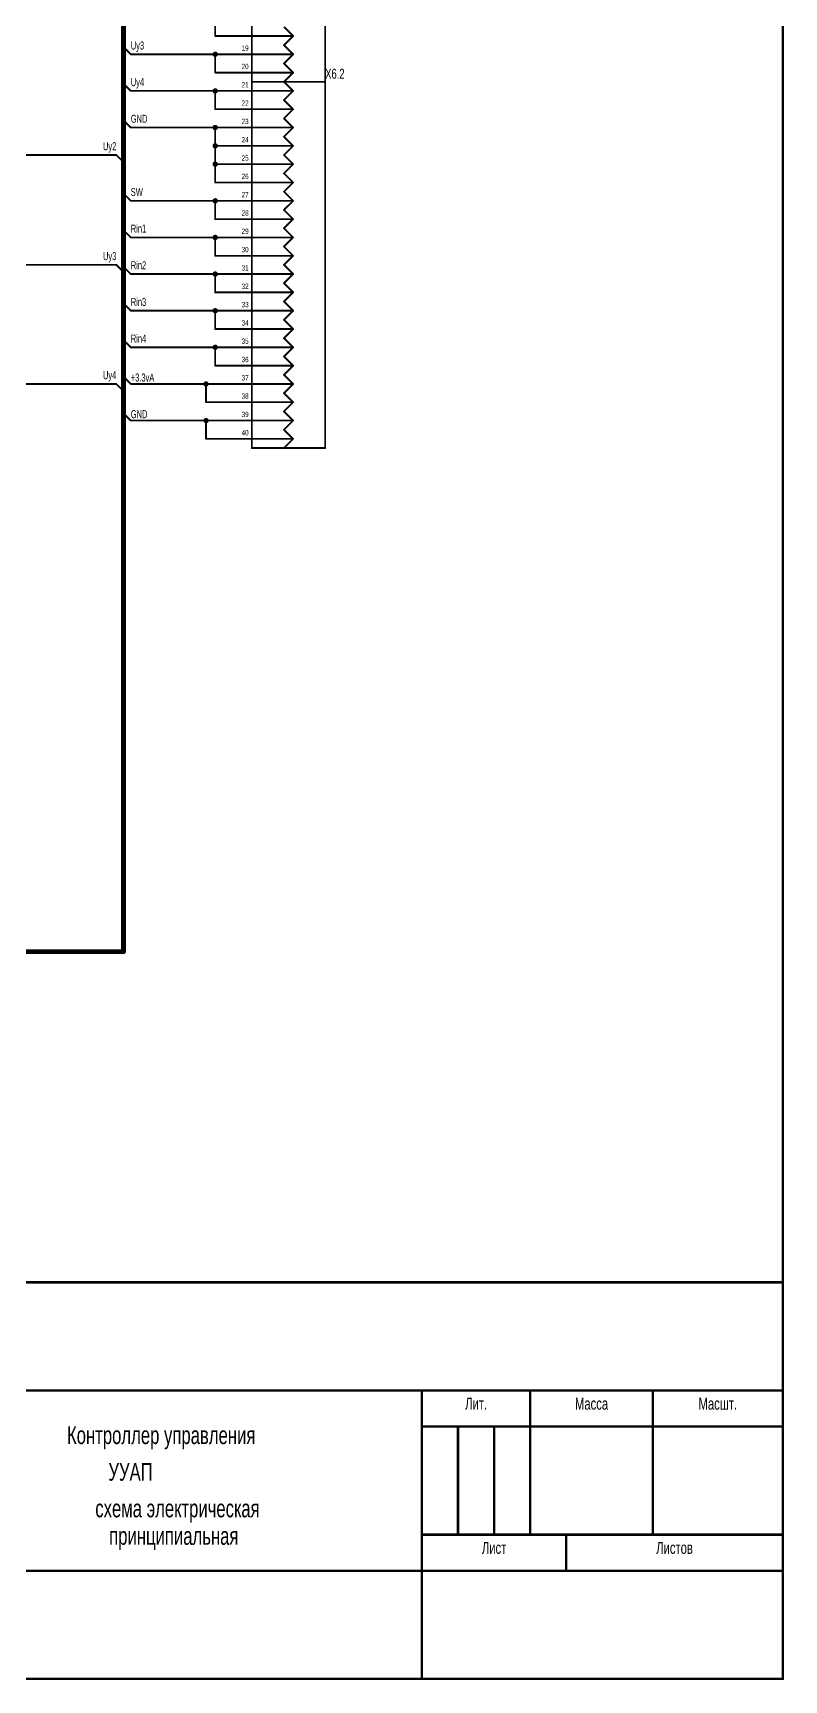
# Model space of a CAD drawing. Extents: x -4.5 to 18.4, y -0.7 to 15.5.
# Drawn here: x 14.31 to 18.4, y -0.7 to 8.3 of the extents above; entities that cross this region are included whole.
import ezdxf
from ezdxf.enums import TextEntityAlignment as Align

# ---------------------------------------------------------------- set-up
doc = ezdxf.new("R2010")
doc.units = 0
doc.header["$MEASUREMENT"] = 0
for name, color, linetype in [('Bus', 180, 'Continuous'), ('Element', 253, 'Continuous'), ('Net', 50, 'Continuous'), ('Pin', 50, 'Continuous'), ('Shapes', 252, 'Continuous'), ('Titles', 253, 'Continuous')]:
    doc.layers.add(name, color=color, linetype=linetype)

msp = doc.modelspace()

# ---------------------------------------------------------------- linework, layer by layer
at = {"layer": 'Bus', "linetype": 'Continuous', "const_width": 0.0262}
for points in [[(14.8, 3.2804), (14.8, 10.4804)], [(7.55, 3.2804), (14.8, 3.2804)]]:
    msp.add_lwpolyline(points, dxfattribs=at)
at = {"layer": 'Bus', "linetype": 'Continuous', "const_width": 0.0131}
msp.add_lwpolyline([(14.7934, 3.2804, 1), (14.8066, 3.2804, 1), (14.7934, 3.2804, 1)], format="xyb", dxfattribs=at)
msp.add_lwpolyline([(14.7934, 3.2804, 1), (14.8066, 3.2804, 1), (14.7934, 3.2804, 1)], format="xyb", dxfattribs=at)
at = {"layer": 'Element', "linetype": 'Continuous', "const_width": 0.0098}
for points in [[(15.5, 10.0304), (15.5, 8.0304)], [(15.9, 8.0304), (15.9, 10.0304)], [(15.725, 8.2804), (15.5, 8.2804)], [(15.725, 8.2804), (15.675, 8.3304)], [(15.725, 8.2804), (15.675, 8.2304)], [(15.725, 8.1804), (15.5, 8.1804)], [(15.725, 8.1804), (15.675, 8.2304)], [(15.725, 8.1804), (15.675, 8.1304)], [(15.725, 8.0804), (15.675, 8.1304)], [(15.725, 8.0804), (15.5, 8.0804)], [(15.5, 8.0304), (15.9, 8.0304)], [(15.9, 8.0304), (15.5, 8.0304)], [(15.5, 8.0304), (15.5, 6.0304)], [(15.725, 8.0804), (15.675, 8.0304)], [(15.725, 7.9804), (15.675, 8.0304)], [(15.9, 6.0304), (15.9, 8.0304)], [(15.725, 7.9804), (15.5, 7.9804)], [(15.725, 7.9804), (15.675, 7.9304)], [(15.725, 7.8804), (15.675, 7.9304)], [(15.725, 7.8804), (15.5, 7.8804)], [(15.725, 7.8804), (15.675, 7.8304)], [(15.725, 7.7804), (15.675, 7.8304)], [(15.725, 7.7804), (15.5, 7.7804)], [(15.725, 7.7804), (15.675, 7.7304)], [(15.725, 7.6804), (15.675, 7.7304)], [(15.725, 7.6804), (15.5, 7.6804)], [(15.725, 7.6804), (15.675, 7.6304)], [(15.725, 7.5804), (15.5, 7.5804)], [(15.725, 7.5804), (15.675, 7.6304)], [(15.725, 7.5804), (15.675, 7.5304)], [(15.725, 7.4804), (15.5, 7.4804)], [(15.725, 7.4804), (15.675, 7.5304)], [(15.725, 7.4804), (15.675, 7.4304)], [(15.725, 7.3804), (15.5, 7.3804)], [(15.725, 7.3804), (15.675, 7.4304)], [(15.725, 7.3804), (15.675, 7.3304)], [(15.725, 7.2804), (15.5, 7.2804)], [(15.725, 7.2804), (15.675, 7.3304)], [(15.725, 7.2804), (15.675, 7.2304)], [(15.725, 7.1804), (15.675, 7.2304)], [(15.725, 7.1804), (15.5, 7.1804)], [(15.725, 7.1804), (15.675, 7.1304)], [(15.725, 7.0804), (15.675, 7.1304)], [(15.725, 7.0804), (15.5, 7.0804)], [(15.725, 7.0804), (15.675, 7.0304)], [(15.725, 6.9804), (15.675, 7.0304)], [(15.725, 6.9804), (15.5, 6.9804)], [(15.725, 6.9804), (15.675, 6.9304)], [(15.725, 6.8804), (15.675, 6.9304)], [(15.725, 6.8804), (15.5, 6.8804)], [(15.725, 6.8804), (15.675, 6.8304)], [(15.725, 6.7804), (15.5, 6.7804)], [(15.725, 6.7804), (15.675, 6.8304)], [(15.725, 6.7804), (15.675, 6.7304)], [(15.725, 6.6804), (15.5, 6.6804)], [(15.725, 6.6804), (15.675, 6.7304)], [(15.725, 6.6804), (15.675, 6.6304)], [(15.725, 6.5804), (15.5, 6.5804)], [(15.725, 6.5804), (15.675, 6.6304)], [(15.725, 6.5804), (15.675, 6.5304)], [(15.725, 6.4804), (15.5, 6.4804)], [(15.725, 6.4804), (15.675, 6.5304)], [(15.725, 6.4804), (15.675, 6.4304)], [(15.725, 6.3804), (15.675, 6.4304)], [(15.725, 6.3804), (15.5, 6.3804)], [(15.725, 6.3804), (15.675, 6.3304)], [(15.725, 6.2804), (15.675, 6.3304)], [(15.725, 6.2804), (15.5, 6.2804)], [(15.725, 6.2804), (15.675, 6.2304)], [(15.725, 6.1804), (15.675, 6.2304)], [(15.725, 6.1804), (15.5, 6.1804)], [(15.725, 6.1804), (15.675, 6.1304)], [(15.725, 6.0804), (15.675, 6.1304)], [(15.725, 6.0804), (15.5, 6.0804)], [(15.5, 6.0304), (15.9, 6.0304)], [(15.725, 6.0804), (15.675, 6.0304)]]:
    msp.add_lwpolyline(points, dxfattribs=at)
at = {"layer": 'Element', "linetype": 'Continuous', "const_width": 0.0049}
for points in [[(15.4975, 8.2804, 1), (15.5025, 8.2804, 1), (15.4975, 8.2804, 1)], [(15.7225, 8.2804, 1), (15.7275, 8.2804, 1), (15.7225, 8.2804, 1)], [(15.7225, 8.2804, 1), (15.7275, 8.2804, 1), (15.7225, 8.2804, 1)], [(15.7225, 8.2804, 1), (15.7275, 8.2804, 1), (15.7225, 8.2804, 1)], [(15.4975, 8.1804, 1), (15.5025, 8.1804, 1), (15.4975, 8.1804, 1)], [(15.6725, 8.2304, 1), (15.6775, 8.2304, 1), (15.6725, 8.2304, 1)], [(15.6725, 8.2304, 1), (15.6775, 8.2304, 1), (15.6725, 8.2304, 1)], [(15.7225, 8.1804, 1), (15.7275, 8.1804, 1), (15.7225, 8.1804, 1)], [(15.7225, 8.1804, 1), (15.7275, 8.1804, 1), (15.7225, 8.1804, 1)], [(15.7225, 8.1804, 1), (15.7275, 8.1804, 1), (15.7225, 8.1804, 1)], [(15.6725, 8.1304, 1), (15.6775, 8.1304, 1), (15.6725, 8.1304, 1)], [(15.6725, 8.1304, 1), (15.6775, 8.1304, 1), (15.6725, 8.1304, 1)], [(15.4975, 8.0804, 1), (15.5025, 8.0804, 1), (15.4975, 8.0804, 1)], [(15.4975, 8.0304, 1), (15.5025, 8.0304, 1), (15.4975, 8.0304, 1)], [(15.4975, 8.0304, 1), (15.5025, 8.0304, 1), (15.4975, 8.0304, 1)], [(15.4975, 8.0304, 1), (15.5025, 8.0304, 1), (15.4975, 8.0304, 1)], [(15.4975, 8.0304, 1), (15.5025, 8.0304, 1), (15.4975, 8.0304, 1)], [(15.6725, 8.0304, 1), (15.6775, 8.0304, 1), (15.6725, 8.0304, 1)], [(15.6725, 8.0304, 1), (15.6775, 8.0304, 1), (15.6725, 8.0304, 1)], [(15.7225, 8.0804, 1), (15.7275, 8.0804, 1), (15.7225, 8.0804, 1)], [(15.7225, 8.0804, 1), (15.7275, 8.0804, 1), (15.7225, 8.0804, 1)], [(15.7225, 8.0804, 1), (15.7275, 8.0804, 1), (15.7225, 8.0804, 1)], [(15.8975, 8.0304, 1), (15.9025, 8.0304, 1), (15.8975, 8.0304, 1)], [(15.8975, 8.0304, 1), (15.9025, 8.0304, 1), (15.8975, 8.0304, 1)], [(15.8975, 8.0304, 1), (15.9025, 8.0304, 1), (15.8975, 8.0304, 1)], [(15.8975, 8.0304, 1), (15.9025, 8.0304, 1), (15.8975, 8.0304, 1)], [(15.4975, 7.9804, 1), (15.5025, 7.9804, 1), (15.4975, 7.9804, 1)], [(15.6725, 7.9304, 1), (15.6775, 7.9304, 1), (15.6725, 7.9304, 1)], [(15.6725, 7.9304, 1), (15.6775, 7.9304, 1), (15.6725, 7.9304, 1)], [(15.7225, 7.9804, 1), (15.7275, 7.9804, 1), (15.7225, 7.9804, 1)], [(15.7225, 7.9804, 1), (15.7275, 7.9804, 1), (15.7225, 7.9804, 1)], [(15.7225, 7.9804, 1), (15.7275, 7.9804, 1), (15.7225, 7.9804, 1)], [(15.4975, 7.8804, 1), (15.5025, 7.8804, 1), (15.4975, 7.8804, 1)], [(15.6725, 7.8304, 1), (15.6775, 7.8304, 1), (15.6725, 7.8304, 1)], [(15.6725, 7.8304, 1), (15.6775, 7.8304, 1), (15.6725, 7.8304, 1)], [(15.7225, 7.8804, 1), (15.7275, 7.8804, 1), (15.7225, 7.8804, 1)], [(15.7225, 7.8804, 1), (15.7275, 7.8804, 1), (15.7225, 7.8804, 1)], [(15.7225, 7.8804, 1), (15.7275, 7.8804, 1), (15.7225, 7.8804, 1)], [(15.4975, 7.7804, 1), (15.5025, 7.7804, 1), (15.4975, 7.7804, 1)], [(15.6725, 7.7304, 1), (15.6775, 7.7304, 1), (15.6725, 7.7304, 1)], [(15.6725, 7.7304, 1), (15.6775, 7.7304, 1), (15.6725, 7.7304, 1)], [(15.7225, 7.7804, 1), (15.7275, 7.7804, 1), (15.7225, 7.7804, 1)], [(15.7225, 7.7804, 1), (15.7275, 7.7804, 1), (15.7225, 7.7804, 1)], [(15.7225, 7.7804, 1), (15.7275, 7.7804, 1), (15.7225, 7.7804, 1)], [(15.4975, 7.6804, 1), (15.5025, 7.6804, 1), (15.4975, 7.6804, 1)], [(15.7225, 7.6804, 1), (15.7275, 7.6804, 1), (15.7225, 7.6804, 1)], [(15.7225, 7.6804, 1), (15.7275, 7.6804, 1), (15.7225, 7.6804, 1)], [(15.7225, 7.6804, 1), (15.7275, 7.6804, 1), (15.7225, 7.6804, 1)], [(15.4975, 7.5804, 1), (15.5025, 7.5804, 1), (15.4975, 7.5804, 1)], [(15.6725, 7.6304, 1), (15.6775, 7.6304, 1), (15.6725, 7.6304, 1)], [(15.6725, 7.6304, 1), (15.6775, 7.6304, 1), (15.6725, 7.6304, 1)], [(15.7225, 7.5804, 1), (15.7275, 7.5804, 1), (15.7225, 7.5804, 1)], [(15.7225, 7.5804, 1), (15.7275, 7.5804, 1), (15.7225, 7.5804, 1)], [(15.7225, 7.5804, 1), (15.7275, 7.5804, 1), (15.7225, 7.5804, 1)], [(15.4975, 7.4804, 1), (15.5025, 7.4804, 1), (15.4975, 7.4804, 1)], [(15.6725, 7.5304, 1), (15.6775, 7.5304, 1), (15.6725, 7.5304, 1)], [(15.6725, 7.5304, 1), (15.6775, 7.5304, 1), (15.6725, 7.5304, 1)], [(15.7225, 7.4804, 1), (15.7275, 7.4804, 1), (15.7225, 7.4804, 1)], [(15.7225, 7.4804, 1), (15.7275, 7.4804, 1), (15.7225, 7.4804, 1)], [(15.7225, 7.4804, 1), (15.7275, 7.4804, 1), (15.7225, 7.4804, 1)], [(15.4975, 7.3804, 1), (15.5025, 7.3804, 1), (15.4975, 7.3804, 1)], [(15.6725, 7.4304, 1), (15.6775, 7.4304, 1), (15.6725, 7.4304, 1)], [(15.6725, 7.4304, 1), (15.6775, 7.4304, 1), (15.6725, 7.4304, 1)], [(15.7225, 7.3804, 1), (15.7275, 7.3804, 1), (15.7225, 7.3804, 1)], [(15.7225, 7.3804, 1), (15.7275, 7.3804, 1), (15.7225, 7.3804, 1)], [(15.7225, 7.3804, 1), (15.7275, 7.3804, 1), (15.7225, 7.3804, 1)], [(15.4975, 7.2804, 1), (15.5025, 7.2804, 1), (15.4975, 7.2804, 1)], [(15.6725, 7.3304, 1), (15.6775, 7.3304, 1), (15.6725, 7.3304, 1)], [(15.6725, 7.3304, 1), (15.6775, 7.3304, 1), (15.6725, 7.3304, 1)], [(15.7225, 7.2804, 1), (15.7275, 7.2804, 1), (15.7225, 7.2804, 1)], [(15.7225, 7.2804, 1), (15.7275, 7.2804, 1), (15.7225, 7.2804, 1)], [(15.7225, 7.2804, 1), (15.7275, 7.2804, 1), (15.7225, 7.2804, 1)], [(15.6725, 7.2304, 1), (15.6775, 7.2304, 1), (15.6725, 7.2304, 1)], [(15.6725, 7.2304, 1), (15.6775, 7.2304, 1), (15.6725, 7.2304, 1)], [(15.4975, 7.1804, 1), (15.5025, 7.1804, 1), (15.4975, 7.1804, 1)], [(15.6725, 7.1304, 1), (15.6775, 7.1304, 1), (15.6725, 7.1304, 1)], [(15.6725, 7.1304, 1), (15.6775, 7.1304, 1), (15.6725, 7.1304, 1)], [(15.7225, 7.1804, 1), (15.7275, 7.1804, 1), (15.7225, 7.1804, 1)], [(15.7225, 7.1804, 1), (15.7275, 7.1804, 1), (15.7225, 7.1804, 1)], [(15.7225, 7.1804, 1), (15.7275, 7.1804, 1), (15.7225, 7.1804, 1)], [(15.4975, 7.0804, 1), (15.5025, 7.0804, 1), (15.4975, 7.0804, 1)], [(15.6725, 7.0304, 1), (15.6775, 7.0304, 1), (15.6725, 7.0304, 1)], [(15.6725, 7.0304, 1), (15.6775, 7.0304, 1), (15.6725, 7.0304, 1)], [(15.7225, 7.0804, 1), (15.7275, 7.0804, 1), (15.7225, 7.0804, 1)], [(15.7225, 7.0804, 1), (15.7275, 7.0804, 1), (15.7225, 7.0804, 1)], [(15.7225, 7.0804, 1), (15.7275, 7.0804, 1), (15.7225, 7.0804, 1)], [(15.4975, 6.9804, 1), (15.5025, 6.9804, 1), (15.4975, 6.9804, 1)], [(15.6725, 6.9304, 1), (15.6775, 6.9304, 1), (15.6725, 6.9304, 1)], [(15.6725, 6.9304, 1), (15.6775, 6.9304, 1), (15.6725, 6.9304, 1)], [(15.7225, 6.9804, 1), (15.7275, 6.9804, 1), (15.7225, 6.9804, 1)], [(15.7225, 6.9804, 1), (15.7275, 6.9804, 1), (15.7225, 6.9804, 1)], [(15.7225, 6.9804, 1), (15.7275, 6.9804, 1), (15.7225, 6.9804, 1)], [(15.4975, 6.8804, 1), (15.5025, 6.8804, 1), (15.4975, 6.8804, 1)], [(15.7225, 6.8804, 1), (15.7275, 6.8804, 1), (15.7225, 6.8804, 1)], [(15.7225, 6.8804, 1), (15.7275, 6.8804, 1), (15.7225, 6.8804, 1)], [(15.7225, 6.8804, 1), (15.7275, 6.8804, 1), (15.7225, 6.8804, 1)], [(15.4975, 6.7804, 1), (15.5025, 6.7804, 1), (15.4975, 6.7804, 1)], [(15.6725, 6.8304, 1), (15.6775, 6.8304, 1), (15.6725, 6.8304, 1)], [(15.6725, 6.8304, 1), (15.6775, 6.8304, 1), (15.6725, 6.8304, 1)], [(15.7225, 6.7804, 1), (15.7275, 6.7804, 1), (15.7225, 6.7804, 1)], [(15.7225, 6.7804, 1), (15.7275, 6.7804, 1), (15.7225, 6.7804, 1)], [(15.7225, 6.7804, 1), (15.7275, 6.7804, 1), (15.7225, 6.7804, 1)], [(15.4975, 6.6804, 1), (15.5025, 6.6804, 1), (15.4975, 6.6804, 1)], [(15.6725, 6.7304, 1), (15.6775, 6.7304, 1), (15.6725, 6.7304, 1)], [(15.6725, 6.7304, 1), (15.6775, 6.7304, 1), (15.6725, 6.7304, 1)], [(15.7225, 6.6804, 1), (15.7275, 6.6804, 1), (15.7225, 6.6804, 1)], [(15.7225, 6.6804, 1), (15.7275, 6.6804, 1), (15.7225, 6.6804, 1)], [(15.7225, 6.6804, 1), (15.7275, 6.6804, 1), (15.7225, 6.6804, 1)], [(15.4975, 6.5804, 1), (15.5025, 6.5804, 1), (15.4975, 6.5804, 1)], [(15.6725, 6.6304, 1), (15.6775, 6.6304, 1), (15.6725, 6.6304, 1)], [(15.6725, 6.6304, 1), (15.6775, 6.6304, 1), (15.6725, 6.6304, 1)], [(15.7225, 6.5804, 1), (15.7275, 6.5804, 1), (15.7225, 6.5804, 1)], [(15.7225, 6.5804, 1), (15.7275, 6.5804, 1), (15.7225, 6.5804, 1)], [(15.7225, 6.5804, 1), (15.7275, 6.5804, 1), (15.7225, 6.5804, 1)], [(15.4975, 6.4804, 1), (15.5025, 6.4804, 1), (15.4975, 6.4804, 1)], [(15.6725, 6.5304, 1), (15.6775, 6.5304, 1), (15.6725, 6.5304, 1)], [(15.6725, 6.5304, 1), (15.6775, 6.5304, 1), (15.6725, 6.5304, 1)], [(15.7225, 6.4804, 1), (15.7275, 6.4804, 1), (15.7225, 6.4804, 1)], [(15.7225, 6.4804, 1), (15.7275, 6.4804, 1), (15.7225, 6.4804, 1)], [(15.7225, 6.4804, 1), (15.7275, 6.4804, 1), (15.7225, 6.4804, 1)], [(15.6725, 6.4304, 1), (15.6775, 6.4304, 1), (15.6725, 6.4304, 1)], [(15.6725, 6.4304, 1), (15.6775, 6.4304, 1), (15.6725, 6.4304, 1)], [(15.4975, 6.3804, 1), (15.5025, 6.3804, 1), (15.4975, 6.3804, 1)], [(15.6725, 6.3304, 1), (15.6775, 6.3304, 1), (15.6725, 6.3304, 1)], [(15.6725, 6.3304, 1), (15.6775, 6.3304, 1), (15.6725, 6.3304, 1)], [(15.7225, 6.3804, 1), (15.7275, 6.3804, 1), (15.7225, 6.3804, 1)], [(15.7225, 6.3804, 1), (15.7275, 6.3804, 1), (15.7225, 6.3804, 1)], [(15.7225, 6.3804, 1), (15.7275, 6.3804, 1), (15.7225, 6.3804, 1)], [(15.4975, 6.2804, 1), (15.5025, 6.2804, 1), (15.4975, 6.2804, 1)], [(15.6725, 6.2304, 1), (15.6775, 6.2304, 1), (15.6725, 6.2304, 1)], [(15.6725, 6.2304, 1), (15.6775, 6.2304, 1), (15.6725, 6.2304, 1)], [(15.7225, 6.2804, 1), (15.7275, 6.2804, 1), (15.7225, 6.2804, 1)], [(15.7225, 6.2804, 1), (15.7275, 6.2804, 1), (15.7225, 6.2804, 1)], [(15.7225, 6.2804, 1), (15.7275, 6.2804, 1), (15.7225, 6.2804, 1)], [(15.4975, 6.1804, 1), (15.5025, 6.1804, 1), (15.4975, 6.1804, 1)], [(15.6725, 6.1304, 1), (15.6775, 6.1304, 1), (15.6725, 6.1304, 1)], [(15.6725, 6.1304, 1), (15.6775, 6.1304, 1), (15.6725, 6.1304, 1)], [(15.7225, 6.1804, 1), (15.7275, 6.1804, 1), (15.7225, 6.1804, 1)], [(15.7225, 6.1804, 1), (15.7275, 6.1804, 1), (15.7225, 6.1804, 1)], [(15.7225, 6.1804, 1), (15.7275, 6.1804, 1), (15.7225, 6.1804, 1)], [(15.4975, 6.0804, 1), (15.5025, 6.0804, 1), (15.4975, 6.0804, 1)], [(15.4975, 6.0304, 1), (15.5025, 6.0304, 1), (15.4975, 6.0304, 1)], [(15.4975, 6.0304, 1), (15.5025, 6.0304, 1), (15.4975, 6.0304, 1)], [(15.6725, 6.0304, 1), (15.6775, 6.0304, 1), (15.6725, 6.0304, 1)], [(15.7225, 6.0804, 1), (15.7275, 6.0804, 1), (15.7225, 6.0804, 1)], [(15.7225, 6.0804, 1), (15.7275, 6.0804, 1), (15.7225, 6.0804, 1)], [(15.7225, 6.0804, 1), (15.7275, 6.0804, 1), (15.7225, 6.0804, 1)], [(15.8975, 6.0304, 1), (15.9025, 6.0304, 1), (15.8975, 6.0304, 1)], [(15.8975, 6.0304, 1), (15.9025, 6.0304, 1), (15.8975, 6.0304, 1)]]:
    msp.add_lwpolyline(points, format="xyb", dxfattribs=at)
at = {"layer": 'Net', "linetype": 'Continuous', "const_width": 0.0098}
for points in [[(15.3, 8.2804), (15.3, 8.3804)], [(15.35, 8.2804), (15.3, 8.2804)], [(14.8394, 8.1804), (14.8, 8.2197)], [(15.35, 8.1804), (14.8394, 8.1804)], [(15.2902, 8.1804), (15.2906, 8.1773), (15.292, 8.1746), (15.2942, 8.1724), (15.297, 8.171), (15.3, 8.1705), (15.303, 8.171), (15.3058, 8.1724), (15.308, 8.1746), (15.3094, 8.1773), (15.3098, 8.1804), (15.3094, 8.1834), (15.308, 8.1861), (15.3058, 8.1883), (15.303, 8.1897), (15.3, 8.1902), (15.297, 8.1897), (15.2942, 8.1883), (15.292, 8.1861), (15.2906, 8.1834), (15.2902, 8.1804)], [(15.3, 8.0804), (15.3, 8.1804)], [(14.8394, 7.9804), (14.8, 8.0197)], [(15.35, 8.0804), (15.3, 8.0804)], [(15.35, 7.9804), (14.8394, 7.9804)], [(15.2902, 7.9804), (15.2906, 7.9773), (15.292, 7.9746), (15.2942, 7.9724), (15.297, 7.971), (15.3, 7.9705), (15.303, 7.971), (15.3058, 7.9724), (15.308, 7.9746), (15.3094, 7.9773), (15.3098, 7.9804), (15.3094, 7.9834), (15.308, 7.9861), (15.3058, 7.9883), (15.303, 7.9897), (15.3, 7.9902), (15.297, 7.9897), (15.2942, 7.9883), (15.292, 7.9861), (15.2906, 7.9834), (15.2902, 7.9804)], [(15.3, 7.8804), (15.3, 7.9804)], [(15.35, 7.8804), (15.3, 7.8804)], [(14.8394, 7.7804), (14.8, 7.8197)], [(15.35, 7.7804), (14.8394, 7.7804)], [(15.2902, 7.7804), (15.2906, 7.7773), (15.292, 7.7746), (15.2942, 7.7724), (15.297, 7.771), (15.3, 7.7705), (15.303, 7.771), (15.3058, 7.7724), (15.308, 7.7746), (15.3094, 7.7773), (15.3098, 7.7804), (15.3094, 7.7834), (15.308, 7.7861), (15.3058, 7.7883), (15.303, 7.7897), (15.3, 7.7902), (15.297, 7.7897), (15.2942, 7.7883), (15.292, 7.7861), (15.2906, 7.7834), (15.2902, 7.7804)], [(15.3, 7.6804), (15.3, 7.7804)], [(15.2902, 7.6804), (15.2906, 7.6773), (15.292, 7.6746), (15.2942, 7.6724), (15.297, 7.671), (15.3, 7.6705), (15.303, 7.671), (15.3058, 7.6724), (15.308, 7.6746), (15.3094, 7.6773), (15.3098, 7.6804), (15.3094, 7.6834), (15.308, 7.6861), (15.3058, 7.6883), (15.303, 7.6897), (15.3, 7.6902), (15.297, 7.6897), (15.2942, 7.6883), (15.292, 7.6861), (15.2906, 7.6834), (15.2902, 7.6804)], [(15.35, 7.6804), (15.3, 7.6804)], [(15.3, 7.5804), (15.3, 7.6804)], [(13.85, 7.6304), (14.7606, 7.6304)], [(14.7606, 7.6304), (14.8, 7.591)], [(15.2902, 7.5804), (15.2906, 7.5773), (15.292, 7.5746), (15.2942, 7.5724), (15.297, 7.571), (15.3, 7.5705), (15.303, 7.571), (15.3058, 7.5724), (15.308, 7.5746), (15.3094, 7.5773), (15.3098, 7.5804), (15.3094, 7.5834), (15.308, 7.5861), (15.3058, 7.5883), (15.303, 7.5897), (15.3, 7.5902), (15.297, 7.5897), (15.2942, 7.5883), (15.292, 7.5861), (15.2906, 7.5834), (15.2902, 7.5804)], [(15.35, 7.5804), (15.3, 7.5804)], [(15.3, 7.4804), (15.3, 7.5804)], [(15.35, 7.4804), (15.3, 7.4804)], [(14.8394, 7.3804), (14.8, 7.4197)], [(15.35, 7.3804), (14.8394, 7.3804)], [(15.2902, 7.3804), (15.2906, 7.3773), (15.292, 7.3746), (15.2942, 7.3724), (15.297, 7.371), (15.3, 7.3705), (15.303, 7.371), (15.3058, 7.3724), (15.308, 7.3746), (15.3094, 7.3773), (15.3098, 7.3804), (15.3094, 7.3834), (15.308, 7.3861), (15.3058, 7.3883), (15.303, 7.3897), (15.3, 7.3902), (15.297, 7.3897), (15.2942, 7.3883), (15.292, 7.3861), (15.2906, 7.3834), (15.2902, 7.3804)], [(15.3, 7.2804), (15.3, 7.3804)], [(15.35, 7.2804), (15.3, 7.2804)], [(14.8394, 7.1804), (14.8, 7.2197)], [(15.35, 7.1804), (14.8394, 7.1804)], [(15.2902, 7.1804), (15.2906, 7.1773), (15.292, 7.1746), (15.2942, 7.1724), (15.297, 7.171), (15.3, 7.1705), (15.303, 7.171), (15.3058, 7.1724), (15.308, 7.1746), (15.3094, 7.1773), (15.3098, 7.1804), (15.3094, 7.1834), (15.308, 7.1861), (15.3058, 7.1883), (15.303, 7.1897), (15.3, 7.1902), (15.297, 7.1897), (15.2942, 7.1883), (15.292, 7.1861), (15.2906, 7.1834), (15.2902, 7.1804)], [(15.3, 7.0804), (15.3, 7.1804)], [(13.85, 7.0304), (14.7606, 7.0304)], [(14.7606, 7.0304), (14.8, 6.991)], [(14.8394, 6.9804), (14.8, 7.0197)], [(15.35, 7.0804), (15.3, 7.0804)], [(15.35, 6.9804), (14.8394, 6.9804)], [(15.2902, 6.9804), (15.2906, 6.9773), (15.292, 6.9746), (15.2942, 6.9724), (15.297, 6.971), (15.3, 6.9705), (15.303, 6.971), (15.3058, 6.9724), (15.308, 6.9746), (15.3094, 6.9773), (15.3098, 6.9804), (15.3094, 6.9834), (15.308, 6.9861), (15.3058, 6.9883), (15.303, 6.9897), (15.3, 6.9902), (15.297, 6.9897), (15.2942, 6.9883), (15.292, 6.9861), (15.2906, 6.9834), (15.2902, 6.9804)], [(15.3, 6.8804), (15.3, 6.9804)], [(15.35, 6.8804), (15.3, 6.8804)], [(14.8394, 6.7804), (14.8, 6.8197)], [(15.35, 6.7804), (14.8394, 6.7804)], [(15.2902, 6.7804), (15.2906, 6.7773), (15.292, 6.7746), (15.2942, 6.7724), (15.297, 6.771), (15.3, 6.7705), (15.303, 6.771), (15.3058, 6.7724), (15.308, 6.7746), (15.3094, 6.7773), (15.3098, 6.7804), (15.3094, 6.7834), (15.308, 6.7861), (15.3058, 6.7883), (15.303, 6.7897), (15.3, 6.7902), (15.297, 6.7897), (15.2942, 6.7883), (15.292, 6.7861), (15.2906, 6.7834), (15.2902, 6.7804)], [(15.3, 6.6804), (15.3, 6.7804)], [(15.35, 6.6804), (15.3, 6.6804)], [(14.8394, 6.5804), (14.8, 6.6197)], [(15.35, 6.5804), (14.8394, 6.5804)], [(15.2902, 6.5804), (15.2906, 6.5773), (15.292, 6.5746), (15.2942, 6.5724), (15.297, 6.571), (15.3, 6.5705), (15.303, 6.571), (15.3058, 6.5724), (15.308, 6.5746), (15.3094, 6.5773), (15.3098, 6.5804), (15.3094, 6.5834), (15.308, 6.5861), (15.3058, 6.5883), (15.303, 6.5897), (15.3, 6.5902), (15.297, 6.5897), (15.2942, 6.5883), (15.292, 6.5861), (15.2906, 6.5834), (15.2902, 6.5804)], [(15.3, 6.4804), (15.3, 6.5804)], [(15.35, 6.4804), (15.3, 6.4804)], [(14.8394, 6.3804), (14.8, 6.4197)], [(15.2402, 6.3804), (15.2406, 6.3773), (15.242, 6.3746), (15.2442, 6.3724), (15.247, 6.371), (15.25, 6.3705), (15.253, 6.371), (15.2558, 6.3724), (15.258, 6.3746), (15.2594, 6.3773), (15.2598, 6.3804), (15.2594, 6.3834), (15.258, 6.3861), (15.2558, 6.3883), (15.253, 6.3897), (15.25, 6.3902), (15.247, 6.3897), (15.2442, 6.3883), (15.242, 6.3861), (15.2406, 6.3834), (15.2402, 6.3804)], [(13.85, 6.3804), (14.7606, 6.3804)], [(14.7606, 6.3804), (14.8, 6.341)], [(15.25, 6.3804), (14.8394, 6.3804)], [(15.25, 6.2804), (15.25, 6.3804)], [(15.25, 6.3804), (15.35, 6.3804)], [(14.8394, 6.1804), (14.8, 6.2197)], [(15.35, 6.2804), (15.25, 6.2804)], [(15.25, 6.1804), (14.8394, 6.1804)], [(15.2402, 6.1804), (15.2406, 6.1773), (15.242, 6.1746), (15.2442, 6.1724), (15.247, 6.171), (15.25, 6.1705), (15.253, 6.171), (15.2558, 6.1724), (15.258, 6.1746), (15.2594, 6.1773), (15.2598, 6.1804), (15.2594, 6.1834), (15.258, 6.1861), (15.2558, 6.1883), (15.253, 6.1897), (15.25, 6.1902), (15.247, 6.1897), (15.2442, 6.1883), (15.242, 6.1861), (15.2406, 6.1834), (15.2402, 6.1804)], [(15.25, 6.0804), (15.25, 6.1804)], [(15.25, 6.1804), (15.35, 6.1804)], [(15.35, 6.0804), (15.25, 6.0804)]]:
    msp.add_lwpolyline(points, dxfattribs=at)
at = {"layer": 'Net', "linetype": 'Continuous', "const_width": 0.0049}
for points in [[(15.2975, 8.2804, 1), (15.3025, 8.2804, 1), (15.2975, 8.2804, 1)], [(15.2975, 8.2804, 1), (15.3025, 8.2804, 1), (15.2975, 8.2804, 1)], [(15.3475, 8.2804, 1), (15.3525, 8.2804, 1), (15.3475, 8.2804, 1)], [(14.7975, 8.2197, 1), (14.8025, 8.2197, 1), (14.7975, 8.2197, 1)], [(14.8369, 8.1804, 1), (14.8418, 8.1804, 1), (14.8369, 8.1804, 1)], [(14.8369, 8.1804, 1), (14.8418, 8.1804, 1), (14.8369, 8.1804, 1)], [(15.2877, 8.1804, 1), (15.2926, 8.1804, 1), (15.2877, 8.1804, 1)], [(15.2975, 8.1804, 1), (15.3025, 8.1804, 1), (15.2975, 8.1804, 1)], [(15.3475, 8.1804, 1), (15.3525, 8.1804, 1), (15.3475, 8.1804, 1)], [(14.7975, 8.0197, 1), (14.8025, 8.0197, 1), (14.7975, 8.0197, 1)], [(15.2975, 8.0804, 1), (15.3025, 8.0804, 1), (15.2975, 8.0804, 1)], [(15.2975, 8.0804, 1), (15.3025, 8.0804, 1), (15.2975, 8.0804, 1)], [(15.3475, 8.0804, 1), (15.3525, 8.0804, 1), (15.3475, 8.0804, 1)], [(14.8369, 7.9804, 1), (14.8418, 7.9804, 1), (14.8369, 7.9804, 1)], [(14.8369, 7.9804, 1), (14.8418, 7.9804, 1), (14.8369, 7.9804, 1)], [(15.2877, 7.9804, 1), (15.2926, 7.9804, 1), (15.2877, 7.9804, 1)], [(15.2975, 7.9804, 1), (15.3025, 7.9804, 1), (15.2975, 7.9804, 1)], [(15.3475, 7.9804, 1), (15.3525, 7.9804, 1), (15.3475, 7.9804, 1)], [(15.2975, 7.8804, 1), (15.3025, 7.8804, 1), (15.2975, 7.8804, 1)], [(15.2975, 7.8804, 1), (15.3025, 7.8804, 1), (15.2975, 7.8804, 1)], [(15.3475, 7.8804, 1), (15.3525, 7.8804, 1), (15.3475, 7.8804, 1)], [(14.7975, 7.8197, 1), (14.8025, 7.8197, 1), (14.7975, 7.8197, 1)], [(14.8369, 7.7804, 1), (14.8418, 7.7804, 1), (14.8369, 7.7804, 1)], [(14.8369, 7.7804, 1), (14.8418, 7.7804, 1), (14.8369, 7.7804, 1)], [(15.2877, 7.7804, 1), (15.2926, 7.7804, 1), (15.2877, 7.7804, 1)], [(15.2975, 7.7804, 1), (15.3025, 7.7804, 1), (15.2975, 7.7804, 1)], [(15.3475, 7.7804, 1), (15.3525, 7.7804, 1), (15.3475, 7.7804, 1)], [(15.2877, 7.6804, 1), (15.2926, 7.6804, 1), (15.2877, 7.6804, 1)], [(15.2975, 7.6804, 1), (15.3025, 7.6804, 1), (15.2975, 7.6804, 1)], [(15.2975, 7.6804, 1), (15.3025, 7.6804, 1), (15.2975, 7.6804, 1)], [(15.2975, 7.6804, 1), (15.3025, 7.6804, 1), (15.2975, 7.6804, 1)], [(15.3475, 7.6804, 1), (15.3525, 7.6804, 1), (15.3475, 7.6804, 1)], [(14.7582, 7.6304, 1), (14.7631, 7.6304, 1), (14.7582, 7.6304, 1)], [(14.7582, 7.6304, 1), (14.7631, 7.6304, 1), (14.7582, 7.6304, 1)], [(14.7975, 7.591, 1), (14.8025, 7.591, 1), (14.7975, 7.591, 1)], [(15.2877, 7.5804, 1), (15.2926, 7.5804, 1), (15.2877, 7.5804, 1)], [(15.2975, 7.5804, 1), (15.3025, 7.5804, 1), (15.2975, 7.5804, 1)], [(15.2975, 7.5804, 1), (15.3025, 7.5804, 1), (15.2975, 7.5804, 1)], [(15.2975, 7.5804, 1), (15.3025, 7.5804, 1), (15.2975, 7.5804, 1)], [(15.3475, 7.5804, 1), (15.3525, 7.5804, 1), (15.3475, 7.5804, 1)], [(15.2975, 7.4804, 1), (15.3025, 7.4804, 1), (15.2975, 7.4804, 1)], [(15.2975, 7.4804, 1), (15.3025, 7.4804, 1), (15.2975, 7.4804, 1)], [(15.3475, 7.4804, 1), (15.3525, 7.4804, 1), (15.3475, 7.4804, 1)], [(14.7975, 7.4197, 1), (14.8025, 7.4197, 1), (14.7975, 7.4197, 1)], [(14.8369, 7.3804, 1), (14.8418, 7.3804, 1), (14.8369, 7.3804, 1)], [(14.8369, 7.3804, 1), (14.8418, 7.3804, 1), (14.8369, 7.3804, 1)], [(15.2877, 7.3804, 1), (15.2926, 7.3804, 1), (15.2877, 7.3804, 1)], [(15.2975, 7.3804, 1), (15.3025, 7.3804, 1), (15.2975, 7.3804, 1)], [(15.3475, 7.3804, 1), (15.3525, 7.3804, 1), (15.3475, 7.3804, 1)], [(15.2975, 7.2804, 1), (15.3025, 7.2804, 1), (15.2975, 7.2804, 1)], [(15.2975, 7.2804, 1), (15.3025, 7.2804, 1), (15.2975, 7.2804, 1)], [(15.3475, 7.2804, 1), (15.3525, 7.2804, 1), (15.3475, 7.2804, 1)], [(14.7975, 7.2197, 1), (14.8025, 7.2197, 1), (14.7975, 7.2197, 1)], [(14.8369, 7.1804, 1), (14.8418, 7.1804, 1), (14.8369, 7.1804, 1)], [(14.8369, 7.1804, 1), (14.8418, 7.1804, 1), (14.8369, 7.1804, 1)], [(15.2877, 7.1804, 1), (15.2926, 7.1804, 1), (15.2877, 7.1804, 1)], [(15.2975, 7.1804, 1), (15.3025, 7.1804, 1), (15.2975, 7.1804, 1)], [(15.3475, 7.1804, 1), (15.3525, 7.1804, 1), (15.3475, 7.1804, 1)], [(14.7582, 7.0304, 1), (14.7631, 7.0304, 1), (14.7582, 7.0304, 1)], [(14.7582, 7.0304, 1), (14.7631, 7.0304, 1), (14.7582, 7.0304, 1)], [(14.7975, 7.0197, 1), (14.8025, 7.0197, 1), (14.7975, 7.0197, 1)], [(15.2975, 7.0804, 1), (15.3025, 7.0804, 1), (15.2975, 7.0804, 1)], [(15.2975, 7.0804, 1), (15.3025, 7.0804, 1), (15.2975, 7.0804, 1)], [(15.3475, 7.0804, 1), (15.3525, 7.0804, 1), (15.3475, 7.0804, 1)], [(14.7975, 6.991, 1), (14.8025, 6.991, 1), (14.7975, 6.991, 1)], [(14.8369, 6.9804, 1), (14.8418, 6.9804, 1), (14.8369, 6.9804, 1)], [(14.8369, 6.9804, 1), (14.8418, 6.9804, 1), (14.8369, 6.9804, 1)], [(15.2877, 6.9804, 1), (15.2926, 6.9804, 1), (15.2877, 6.9804, 1)], [(15.2975, 6.9804, 1), (15.3025, 6.9804, 1), (15.2975, 6.9804, 1)], [(15.3475, 6.9804, 1), (15.3525, 6.9804, 1), (15.3475, 6.9804, 1)], [(15.2975, 6.8804, 1), (15.3025, 6.8804, 1), (15.2975, 6.8804, 1)], [(15.2975, 6.8804, 1), (15.3025, 6.8804, 1), (15.2975, 6.8804, 1)], [(15.3475, 6.8804, 1), (15.3525, 6.8804, 1), (15.3475, 6.8804, 1)], [(14.7975, 6.8197, 1), (14.8025, 6.8197, 1), (14.7975, 6.8197, 1)], [(14.8369, 6.7804, 1), (14.8418, 6.7804, 1), (14.8369, 6.7804, 1)], [(14.8369, 6.7804, 1), (14.8418, 6.7804, 1), (14.8369, 6.7804, 1)], [(15.2877, 6.7804, 1), (15.2926, 6.7804, 1), (15.2877, 6.7804, 1)], [(15.2975, 6.7804, 1), (15.3025, 6.7804, 1), (15.2975, 6.7804, 1)], [(15.3475, 6.7804, 1), (15.3525, 6.7804, 1), (15.3475, 6.7804, 1)], [(15.2975, 6.6804, 1), (15.3025, 6.6804, 1), (15.2975, 6.6804, 1)], [(15.2975, 6.6804, 1), (15.3025, 6.6804, 1), (15.2975, 6.6804, 1)], [(15.3475, 6.6804, 1), (15.3525, 6.6804, 1), (15.3475, 6.6804, 1)], [(14.7975, 6.6197, 1), (14.8025, 6.6197, 1), (14.7975, 6.6197, 1)], [(14.8369, 6.5804, 1), (14.8418, 6.5804, 1), (14.8369, 6.5804, 1)], [(14.8369, 6.5804, 1), (14.8418, 6.5804, 1), (14.8369, 6.5804, 1)], [(15.2877, 6.5804, 1), (15.2926, 6.5804, 1), (15.2877, 6.5804, 1)], [(15.2975, 6.5804, 1), (15.3025, 6.5804, 1), (15.2975, 6.5804, 1)], [(15.3475, 6.5804, 1), (15.3525, 6.5804, 1), (15.3475, 6.5804, 1)], [(15.2975, 6.4804, 1), (15.3025, 6.4804, 1), (15.2975, 6.4804, 1)], [(15.2975, 6.4804, 1), (15.3025, 6.4804, 1), (15.2975, 6.4804, 1)], [(15.3475, 6.4804, 1), (15.3525, 6.4804, 1), (15.3475, 6.4804, 1)], [(14.7975, 6.4197, 1), (14.8025, 6.4197, 1), (14.7975, 6.4197, 1)], [(14.7582, 6.3804, 1), (14.7631, 6.3804, 1), (14.7582, 6.3804, 1)], [(14.7582, 6.3804, 1), (14.7631, 6.3804, 1), (14.7582, 6.3804, 1)], [(14.7975, 6.341, 1), (14.8025, 6.341, 1), (14.7975, 6.341, 1)], [(14.8369, 6.3804, 1), (14.8418, 6.3804, 1), (14.8369, 6.3804, 1)], [(14.8369, 6.3804, 1), (14.8418, 6.3804, 1), (14.8369, 6.3804, 1)], [(15.2377, 6.3804, 1), (15.2426, 6.3804, 1), (15.2377, 6.3804, 1)], [(15.2475, 6.3804, 1), (15.2525, 6.3804, 1), (15.2475, 6.3804, 1)], [(15.2475, 6.3804, 1), (15.2525, 6.3804, 1), (15.2475, 6.3804, 1)], [(15.2475, 6.3804, 1), (15.2525, 6.3804, 1), (15.2475, 6.3804, 1)], [(15.3475, 6.3804, 1), (15.3525, 6.3804, 1), (15.3475, 6.3804, 1)], [(14.7975, 6.2197, 1), (14.8025, 6.2197, 1), (14.7975, 6.2197, 1)], [(15.2475, 6.2804, 1), (15.2525, 6.2804, 1), (15.2475, 6.2804, 1)], [(15.2475, 6.2804, 1), (15.2525, 6.2804, 1), (15.2475, 6.2804, 1)], [(15.3475, 6.2804, 1), (15.3525, 6.2804, 1), (15.3475, 6.2804, 1)], [(14.8369, 6.1804, 1), (14.8418, 6.1804, 1), (14.8369, 6.1804, 1)], [(14.8369, 6.1804, 1), (14.8418, 6.1804, 1), (14.8369, 6.1804, 1)], [(15.2377, 6.1804, 1), (15.2426, 6.1804, 1), (15.2377, 6.1804, 1)], [(15.2475, 6.1804, 1), (15.2525, 6.1804, 1), (15.2475, 6.1804, 1)], [(15.2475, 6.1804, 1), (15.2525, 6.1804, 1), (15.2475, 6.1804, 1)], [(15.2475, 6.1804, 1), (15.2525, 6.1804, 1), (15.2475, 6.1804, 1)], [(15.3475, 6.1804, 1), (15.3525, 6.1804, 1), (15.3475, 6.1804, 1)], [(15.2475, 6.0804, 1), (15.2525, 6.0804, 1), (15.2475, 6.0804, 1)], [(15.2475, 6.0804, 1), (15.2525, 6.0804, 1), (15.2475, 6.0804, 1)], [(15.3475, 6.0804, 1), (15.3525, 6.0804, 1), (15.3475, 6.0804, 1)]]:
    msp.add_lwpolyline(points, format="xyb", dxfattribs=at)
at = {"layer": 'Pin', "linetype": 'Continuous', "const_width": 0.0049}
for points in [[(15.3475, 8.2804, 1), (15.3525, 8.2804, 1), (15.3475, 8.2804, 1)], [(15.4975, 8.2804, 1), (15.5025, 8.2804, 1), (15.4975, 8.2804, 1)], [(15.3475, 8.1804, 1), (15.3525, 8.1804, 1), (15.3475, 8.1804, 1)], [(15.4975, 8.1804, 1), (15.5025, 8.1804, 1), (15.4975, 8.1804, 1)], [(15.3475, 8.0804, 1), (15.3525, 8.0804, 1), (15.3475, 8.0804, 1)], [(15.4975, 8.0804, 1), (15.5025, 8.0804, 1), (15.4975, 8.0804, 1)], [(15.3475, 7.9804, 1), (15.3525, 7.9804, 1), (15.3475, 7.9804, 1)], [(15.4975, 7.9804, 1), (15.5025, 7.9804, 1), (15.4975, 7.9804, 1)], [(15.3475, 7.8804, 1), (15.3525, 7.8804, 1), (15.3475, 7.8804, 1)], [(15.4975, 7.8804, 1), (15.5025, 7.8804, 1), (15.4975, 7.8804, 1)], [(15.3475, 7.7804, 1), (15.3525, 7.7804, 1), (15.3475, 7.7804, 1)], [(15.4975, 7.7804, 1), (15.5025, 7.7804, 1), (15.4975, 7.7804, 1)], [(15.3475, 7.6804, 1), (15.3525, 7.6804, 1), (15.3475, 7.6804, 1)], [(15.4975, 7.6804, 1), (15.5025, 7.6804, 1), (15.4975, 7.6804, 1)], [(15.3475, 7.5804, 1), (15.3525, 7.5804, 1), (15.3475, 7.5804, 1)], [(15.4975, 7.5804, 1), (15.5025, 7.5804, 1), (15.4975, 7.5804, 1)], [(15.3475, 7.4804, 1), (15.3525, 7.4804, 1), (15.3475, 7.4804, 1)], [(15.4975, 7.4804, 1), (15.5025, 7.4804, 1), (15.4975, 7.4804, 1)], [(15.3475, 7.3804, 1), (15.3525, 7.3804, 1), (15.3475, 7.3804, 1)], [(15.4975, 7.3804, 1), (15.5025, 7.3804, 1), (15.4975, 7.3804, 1)], [(15.3475, 7.2804, 1), (15.3525, 7.2804, 1), (15.3475, 7.2804, 1)], [(15.4975, 7.2804, 1), (15.5025, 7.2804, 1), (15.4975, 7.2804, 1)], [(15.3475, 7.1804, 1), (15.3525, 7.1804, 1), (15.3475, 7.1804, 1)], [(15.4975, 7.1804, 1), (15.5025, 7.1804, 1), (15.4975, 7.1804, 1)], [(15.3475, 7.0804, 1), (15.3525, 7.0804, 1), (15.3475, 7.0804, 1)], [(15.4975, 7.0804, 1), (15.5025, 7.0804, 1), (15.4975, 7.0804, 1)], [(15.3475, 6.9804, 1), (15.3525, 6.9804, 1), (15.3475, 6.9804, 1)], [(15.4975, 6.9804, 1), (15.5025, 6.9804, 1), (15.4975, 6.9804, 1)], [(15.3475, 6.8804, 1), (15.3525, 6.8804, 1), (15.3475, 6.8804, 1)], [(15.4975, 6.8804, 1), (15.5025, 6.8804, 1), (15.4975, 6.8804, 1)], [(15.3475, 6.7804, 1), (15.3525, 6.7804, 1), (15.3475, 6.7804, 1)], [(15.4975, 6.7804, 1), (15.5025, 6.7804, 1), (15.4975, 6.7804, 1)], [(15.3475, 6.6804, 1), (15.3525, 6.6804, 1), (15.3475, 6.6804, 1)], [(15.4975, 6.6804, 1), (15.5025, 6.6804, 1), (15.4975, 6.6804, 1)], [(15.3475, 6.5804, 1), (15.3525, 6.5804, 1), (15.3475, 6.5804, 1)], [(15.4975, 6.5804, 1), (15.5025, 6.5804, 1), (15.4975, 6.5804, 1)], [(15.3475, 6.4804, 1), (15.3525, 6.4804, 1), (15.3475, 6.4804, 1)], [(15.4975, 6.4804, 1), (15.5025, 6.4804, 1), (15.4975, 6.4804, 1)], [(15.3475, 6.3804, 1), (15.3525, 6.3804, 1), (15.3475, 6.3804, 1)], [(15.4975, 6.3804, 1), (15.5025, 6.3804, 1), (15.4975, 6.3804, 1)], [(15.3475, 6.2804, 1), (15.3525, 6.2804, 1), (15.3475, 6.2804, 1)], [(15.4975, 6.2804, 1), (15.5025, 6.2804, 1), (15.4975, 6.2804, 1)], [(15.3475, 6.1804, 1), (15.3525, 6.1804, 1), (15.3475, 6.1804, 1)], [(15.4975, 6.1804, 1), (15.5025, 6.1804, 1), (15.4975, 6.1804, 1)], [(15.3475, 6.0804, 1), (15.3525, 6.0804, 1), (15.3475, 6.0804, 1)], [(15.4975, 6.0804, 1), (15.5025, 6.0804, 1), (15.4975, 6.0804, 1)]]:
    msp.add_lwpolyline(points, format="xyb", dxfattribs=at)
at = {"layer": 'Pin', "linetype": 'Continuous', "const_width": 0.0098}
for points in [[(15.5, 8.2804), (15.35, 8.2804)], [(15.5, 8.1804), (15.35, 8.1804)], [(15.5, 8.0804), (15.35, 8.0804)], [(15.5, 7.9804), (15.35, 7.9804)], [(15.5, 7.8804), (15.35, 7.8804)], [(15.5, 7.7804), (15.35, 7.7804)], [(15.5, 7.6804), (15.35, 7.6804)], [(15.5, 7.5804), (15.35, 7.5804)], [(15.5, 7.4804), (15.35, 7.4804)], [(15.5, 7.3804), (15.35, 7.3804)], [(15.5, 7.2804), (15.35, 7.2804)], [(15.5, 7.1804), (15.35, 7.1804)], [(15.5, 7.0804), (15.35, 7.0804)], [(15.5, 6.9804), (15.35, 6.9804)], [(15.5, 6.8804), (15.35, 6.8804)], [(15.5, 6.7804), (15.35, 6.7804)], [(15.5, 6.6804), (15.35, 6.6804)], [(15.5, 6.5804), (15.35, 6.5804)], [(15.5, 6.4804), (15.35, 6.4804)], [(15.5, 6.3804), (15.35, 6.3804)], [(15.5, 6.2804), (15.35, 6.2804)], [(15.5, 6.1804), (15.35, 6.1804)], [(15.5, 6.0804), (15.35, 6.0804)]]:
    msp.add_lwpolyline(points, dxfattribs=at)
at = {"layer": 'Titles', "linetype": 'Continuous', "const_width": 0.0131}
for points in [[(18.3961, -0.6905), (-4.0055, -0.6905), (-4.0055, 15.4512), (18.3961, 15.4512), (18.3961, -0.6905)], [(13.6717, 1.4749), (16.4276, 1.4749)], [(16.4276, 1.4749), (16.6244, 1.4749)], [(16.6244, 1.4749), (16.8213, 1.4749)], [(16.8213, 1.4749), (17.0181, 1.4749)], [(17.0181, 1.4749), (17.215, 1.4749)], [(17.215, 1.4749), (17.6874, 1.4749)], [(17.6874, 1.4749), (18.3961, 1.4749)], [(18.3961, 1.4749), (18.3961, 1.278)], [(18.3961, 1.278), (18.3961, 1.0812)], [(18.3961, 1.0812), (18.3961, 0.8843)], [(13.6717, 0.8843), (16.4276, 0.8843)], [(13.6717, 0.8843), (16.4276, 0.8843)], [(16.4276, 0.8843), (16.4276, 0.6875)], [(16.4276, 0.8843), (16.6244, 0.8843)], [(16.4276, 0.8843), (16.6244, 0.8843)], [(16.4276, 0.8843), (16.4276, 0.6875)], [(16.6244, 0.8843), (16.8213, 0.8843)], [(16.6244, 0.8843), (16.8213, 0.8843)], [(16.8213, 0.8843), (17.0181, 0.8843)], [(16.8213, 0.8843), (17.0181, 0.8843)], [(17.0181, 0.8843), (17.0181, 0.6875)], [(17.0181, 0.8843), (17.215, 0.8843)], [(17.0181, 0.8843), (17.215, 0.8843)], [(17.0181, 0.8843), (17.0181, 0.6875)], [(17.215, 0.8843), (17.6874, 0.8843)], [(17.215, 0.8843), (17.6874, 0.8843)], [(17.6874, 0.8843), (17.6874, 0.6875)], [(17.6874, 0.8843), (18.3961, 0.8843)], [(17.6874, 0.8843), (18.3961, 0.8843)], [(17.6874, 0.8843), (17.6874, 0.6875)], [(18.3961, 0.8843), (18.3961, 0.6875)], [(16.4276, 0.6875), (16.4276, 0.4906)], [(16.4276, 0.6875), (16.6244, 0.6875)], [(16.4276, 0.6875), (16.6244, 0.6875)], [(16.4276, 0.6875), (16.4276, 0.4906)], [(16.6244, 0.6875), (16.6244, 0.4906)], [(16.6244, 0.6875), (16.8213, 0.6875)], [(16.6244, 0.6875), (16.8213, 0.6875)], [(16.6244, 0.6875), (16.6244, 0.4906)], [(16.8213, 0.6875), (16.8213, 0.4906)], [(16.8213, 0.6875), (17.0181, 0.6875)], [(16.8213, 0.6875), (17.0181, 0.6875)], [(16.8213, 0.6875), (16.8213, 0.4906)], [(17.0181, 0.6875), (17.0181, 0.4906)], [(17.0181, 0.6875), (17.215, 0.6875)], [(17.0181, 0.6875), (17.215, 0.6875)], [(17.0181, 0.6875), (17.0181, 0.4906)], [(17.215, 0.6875), (17.6874, 0.6875)], [(17.215, 0.6875), (17.6874, 0.6875)], [(17.6874, 0.6875), (17.6874, 0.4906)], [(17.6874, 0.6875), (18.3961, 0.6875)], [(17.6874, 0.6875), (18.3961, 0.6875)], [(17.6874, 0.6875), (17.6874, 0.4906)], [(18.3961, 0.6875), (18.3961, 0.4906)], [(16.4276, 0.4906), (16.4276, 0.2937)], [(16.4276, 0.4906), (16.4276, 0.2937)], [(16.6244, 0.4906), (16.6244, 0.2937)], [(16.6244, 0.4906), (16.6244, 0.2937)], [(16.8213, 0.4906), (16.8213, 0.2937)], [(16.8213, 0.4906), (16.8213, 0.2937)], [(17.0181, 0.4906), (17.0181, 0.2937)], [(17.0181, 0.4906), (17.0181, 0.2937)], [(17.6874, 0.4906), (17.6874, 0.2937)], [(17.6874, 0.4906), (17.6874, 0.2937)], [(18.3961, 0.4906), (18.3961, 0.2937)], [(16.4276, 0.2937), (16.4276, 0.0969)], [(16.4276, 0.2937), (16.4276, 0.0969)], [(16.6244, 0.2937), (16.6244, 0.0969)], [(16.6244, 0.2937), (16.6244, 0.0969)], [(16.8213, 0.2937), (16.8213, 0.0969)], [(16.8213, 0.2937), (16.8213, 0.0969)], [(17.0181, 0.2937), (17.0181, 0.0969)], [(17.0181, 0.2937), (17.0181, 0.0969)], [(17.6874, 0.2937), (17.6874, 0.0969)], [(17.6874, 0.2937), (17.6874, 0.0969)], [(18.3961, 0.2937), (18.3961, 0.0969)], [(16.4276, 0.0969), (16.4276, -0.1)], [(16.4276, 0.0969), (16.6244, 0.0969)], [(16.4276, 0.0969), (16.6244, 0.0969)], [(16.4276, 0.0969), (16.4276, -0.1)], [(16.6244, 0.0969), (16.8213, 0.0969)], [(16.6244, 0.0969), (16.8213, 0.0969)], [(16.8213, 0.0969), (17.0181, 0.0969)], [(16.8213, 0.0969), (17.0181, 0.0969)], [(17.0181, 0.0969), (17.215, 0.0969)], [(17.0181, 0.0969), (17.215, 0.0969)], [(17.215, 0.0969), (17.215, -0.1)], [(17.215, 0.0969), (17.6874, 0.0969)], [(17.215, 0.0969), (17.6874, 0.0969)], [(17.215, 0.0969), (17.215, -0.1)], [(17.6874, 0.0969), (18.3961, 0.0969)], [(17.6874, 0.0969), (18.3961, 0.0969)], [(18.3961, 0.0969), (18.3961, -0.1)], [(13.6717, -0.1), (16.4276, -0.1)], [(13.6717, -0.1), (16.4276, -0.1)], [(16.4276, -0.1), (16.4276, -0.2968)], [(16.4276, -0.1), (16.6244, -0.1)], [(16.4276, -0.1), (16.6244, -0.1)], [(16.4276, -0.1), (16.4276, -0.2968)], [(16.6244, -0.1), (16.8213, -0.1)], [(16.6244, -0.1), (16.8213, -0.1)], [(16.8213, -0.1), (17.0181, -0.1)], [(16.8213, -0.1), (17.0181, -0.1)], [(17.0181, -0.1), (17.215, -0.1)], [(17.0181, -0.1), (17.215, -0.1)], [(17.215, -0.1), (17.6874, -0.1)], [(17.215, -0.1), (17.6874, -0.1)], [(17.6874, -0.1), (18.3961, -0.1)], [(17.6874, -0.1), (18.3961, -0.1)], [(18.3961, -0.1), (18.3961, -0.2968)], [(16.4276, -0.2968), (16.4276, -0.4937)], [(16.4276, -0.2968), (16.4276, -0.4937)], [(18.3961, -0.2968), (18.3961, -0.4937)], [(16.4276, -0.4937), (16.4276, -0.6905)], [(16.4276, -0.4937), (16.4276, -0.6905)], [(18.3961, -0.4937), (18.3961, -0.6905)], [(13.6717, -0.6905), (16.4276, -0.6905)], [(16.4276, -0.6905), (16.6244, -0.6905)], [(16.6244, -0.6905), (16.8213, -0.6905)], [(16.8213, -0.6905), (17.0181, -0.6905)], [(17.0181, -0.6905), (17.215, -0.6905)], [(17.215, -0.6905), (17.6874, -0.6905)], [(17.6874, -0.6905), (18.3961, -0.6905)]]:
    msp.add_lwpolyline(points, dxfattribs=at)

# ---------------------------------------------------------------- texts
at = {"layer": 'Element', "width": 0.7}
msp.add_text('X6.2', height=0.0547, dxfattribs=at).set_placement((15.9, 8.0304), align=Align.BOTTOM_LEFT)
at = {"layer": 'Net', "width": 0.7}
for s, p in [('Uy3', (14.8394, 8.1935)), ('Uy4', (14.8394, 7.9935)), ('GND', (14.8394, 7.7935)), ('SW', (14.8394, 7.3935)), ('Rin1', (14.8394, 7.1935)), ('Rin2', (14.8394, 6.9935)), ('Rin3', (14.8394, 6.7935)), ('Rin4', (14.8394, 6.5935))]:
    msp.add_text(s, height=0.0437, dxfattribs=at).set_placement(p, align=Align.BOTTOM_LEFT)
for s, p in [('Uy2', (14.7606, 7.6435)), ('Uy3', (14.7606, 7.0435)), ('Uy4', (14.7606, 6.3935))]:
    msp.add_text(s, height=0.0437, dxfattribs=at).set_placement(p, align=Align.BOTTOM_RIGHT)
for s, p in [('+3.3vA', (14.8394, 6.3935)), ('GND', (14.8394, 6.1935))]:
    msp.add_text(s, height=0.0437, dxfattribs=at).set_placement(p)
at = {"layer": 'Pin', "width": 0.7}
for s, p in [('19', (15.4442, 8.2285)), ('20', (15.4442, 8.1285)), ('21', (15.4442, 8.0285)), ('22', (15.4442, 7.9285)), ('23', (15.4442, 7.8285)), ('24', (15.4442, 7.7285)), ('25', (15.4442, 7.6285)), ('26', (15.4442, 7.5285)), ('27', (15.4442, 7.4285)), ('28', (15.4442, 7.3285)), ('29', (15.4442, 7.2285)), ('30', (15.4442, 7.1285)), ('31', (15.4442, 7.0285)), ('32', (15.4442, 6.9285)), ('33', (15.4442, 6.8285)), ('34', (15.4442, 6.7285)), ('35', (15.4442, 6.6285)), ('36', (15.4442, 6.5285)), ('37', (15.4442, 6.4285)), ('38', (15.4442, 6.3285)), ('39', (15.4442, 6.2285)), ('40', (15.4442, 6.1285))]:
    msp.add_text(s, height=0.0292, dxfattribs=at).set_placement(p, align=Align.TOP_LEFT)
at = {"layer": 'Shapes', "width": 0.7}
for s, p in [('Контроллер управления', (15.0053, 0.6402)), ('УУАП', (14.8381, 0.4402)), ('схема электрическая ', (15.1066, 0.2402)), ('принципиальная', (15.0741, 0.0902))]:
    msp.add_text(s, height=0.0972, dxfattribs=at).set_placement(p, align=Align.MIDDLE_CENTER)
at = {"layer": 'Titles', "width": 0.7}
for s, p in [('Лит.', (16.7228, 0.8449)), ('Масса', (17.3528, 0.8449)), ('Масшт.', (18.0417, 0.8449)), ('Лист', (16.8213, 0.0575)), ('Листов', (17.8055, 0.0575))]:
    msp.add_text(s, height=0.0656, dxfattribs=at).set_placement(p, align=Align.TOP_CENTER)

doc.saveas('drawing.dxf')
